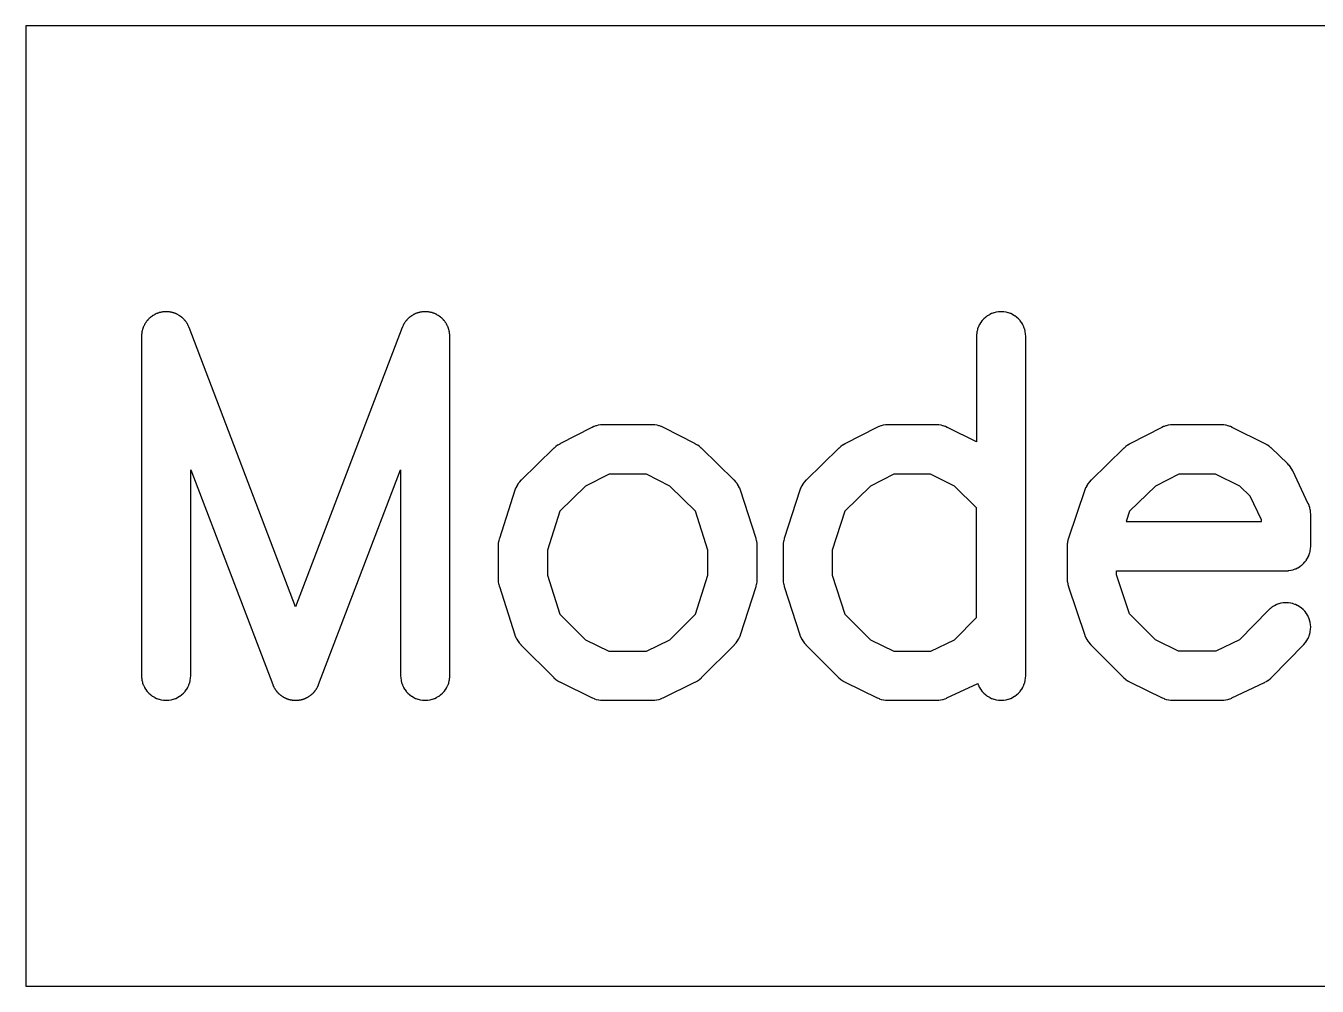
# Model space of a CAD drawing. Header units: inches. Extents: x -0.5 to 10, y -2.4 to 3.9.
# Drawn here: x 0.6097 to 0.7592, y -2.3026 to -2.1915 of the extents above; entities that cross this region are included whole.
import ezdxf

# ---------------------------------------------------------------- set-up
doc = ezdxf.new("R2010")
doc.units = ezdxf.units.IN

msp = doc.modelspace()

# ---------------------------------------------------------------- linework, layer by layer
for points in [[(2.40585, -2.30265), (2.40585, -2.19145), (0.60965, -2.19145), (0.60965, -2.30265)], [(0.623051, -2.22736), (0.623051, -2.227375), (0.62305, -2.22739), (0.62305, -2.2274), (0.62305, -2.2667), (0.62305, -2.26671), (0.623051, -2.266725), (0.623062, -2.266955), (0.623064, -2.266981), (0.623067, -2.267004), (0.623101, -2.267232), (0.623104, -2.267255), (0.62311, -2.26728), (0.623166, -2.267504), (0.623173, -2.26753), (0.62318, -2.267551), (0.623258, -2.267768), (0.623267, -2.267792), (0.623277, -2.267813), (0.623375, -2.268022), (0.623387, -2.268044), (0.623399, -2.268065), (0.623517, -2.268263), (0.623532, -2.268286), (0.623544, -2.268303), (0.623682, -2.268489), (0.623698, -2.26851), (0.623713, -2.268527), (0.623868, -2.268697), (0.623885, -2.268715), (0.623903, -2.268732), (0.624073, -2.268887), (0.62409, -2.268902), (0.624111, -2.268918), (0.624297, -2.269056), (0.624314, -2.269068), (0.624337, -2.269083), (0.624535, -2.269201), (0.624556, -2.269213), (0.624578, -2.269225), (0.624787, -2.269323), (0.624808, -2.269333), (0.624832, -2.269342), (0.625049, -2.26942), (0.62507, -2.269427), (0.625096, -2.269434), (0.62532, -2.26949), (0.625345, -2.269496), (0.625368, -2.269499), (0.625596, -2.269533), (0.625619, -2.269536), (0.625645, -2.269538), (0.625875, -2.269549), (0.6259, -2.26955), (0.625925, -2.269549), (0.626155, -2.269538), (0.626181, -2.269536), (0.626204, -2.269533), (0.626432, -2.269499), (0.626455, -2.269496), (0.62648, -2.26949), (0.626704, -2.269434), (0.62673, -2.269427), (0.626751, -2.26942), (0.626968, -2.269342), (0.626992, -2.269333), (0.627013, -2.269323), (0.627222, -2.269225), (0.627244, -2.269213), (0.627265, -2.269201), (0.627463, -2.269083), (0.627486, -2.269068), (0.627503, -2.269056), (0.627689, -2.268918), (0.62771, -2.268902), (0.627727, -2.268887), (0.627897, -2.268732), (0.627915, -2.268715), (0.627932, -2.268697), (0.628087, -2.268527), (0.628102, -2.26851), (0.628118, -2.268489), (0.628256, -2.268303), (0.628268, -2.268286), (0.628283, -2.268263), (0.628401, -2.268065), (0.628413, -2.268044), (0.628425, -2.268022), (0.628523, -2.267813), (0.628533, -2.267792), (0.628542, -2.267768), (0.62862, -2.267551), (0.628627, -2.26753), (0.628634, -2.267504), (0.62869, -2.26728), (0.628696, -2.267255), (0.628699, -2.267232), (0.628733, -2.267004), (0.628736, -2.266981), (0.628738, -2.266955), (0.628749, -2.266725), (0.62875, -2.26671), (0.62875, -2.2667), (0.62875, -2.242859), (0.638237, -2.267716), (0.638244, -2.267732), (0.638247, -2.267739), (0.638269, -2.26779), (0.638289, -2.267842), (0.638298, -2.267863), (0.638309, -2.267886), (0.638325, -2.267918), (0.638339, -2.26795), (0.63835, -2.267973), (0.638361, -2.267994), (0.638388, -2.268042), (0.638414, -2.268092), (0.638424, -2.268111), (0.638438, -2.268135), (0.638457, -2.268164), (0.638474, -2.268195), (0.638486, -2.268216), (0.6385, -2.268237), (0.638532, -2.268282), (0.638562, -2.268329), (0.638574, -2.268347), (0.63859, -2.268369), (0.638612, -2.268397), (0.638632, -2.268426), (0.638646, -2.268444), (0.638663, -2.268464), (0.638699, -2.268507), (0.638733, -2.26855), (0.63875, -2.268571), (0.638765, -2.268587), (0.63879, -2.268613), (0.638813, -2.26864), (0.638831, -2.26866), (0.638846, -2.268675), (0.638886, -2.268714), (0.638925, -2.268754), (0.63894, -2.268769), (0.63896, -2.268787), (0.638987, -2.26881), (0.639013, -2.268835), (0.639029, -2.26885), (0.63905, -2.268867), (0.639093, -2.268901), (0.639136, -2.268937), (0.639156, -2.268954), (0.639174, -2.268968), (0.639203, -2.268988), (0.639231, -2.26901), (0.639253, -2.269026), (0.639271, -2.269038), (0.639318, -2.269068), (0.639363, -2.2691), (0.639384, -2.269114), (0.639405, -2.269126), (0.639436, -2.269143), (0.639465, -2.269162), (0.639489, -2.269176), (0.639508, -2.269186), (0.639558, -2.269212), (0.639606, -2.269239), (0.639627, -2.26925), (0.63965, -2.269261), (0.639682, -2.269275), (0.639714, -2.269291), (0.639737, -2.269302), (0.639758, -2.269311), (0.63981, -2.269331), (0.639861, -2.269353), (0.639883, -2.269362), (0.639907, -2.269371), (0.63994, -2.269382), (0.639973, -2.269395), (0.639997, -2.269403), (0.64002, -2.26941), (0.640073, -2.269425), (0.640126, -2.269442), (0.640148, -2.269449), (0.640173, -2.269455), (0.640208, -2.269463), (0.640242, -2.269472), (0.640264, -2.269478), (0.64029, -2.269483), (0.640344, -2.269493), (0.640399, -2.269505), (0.640425, -2.26951), (0.640447, -2.269513), (0.640482, -2.269517), (0.640517, -2.269524), (0.640543, -2.269528), (0.640566, -2.26953), (0.640621, -2.269534), (0.640676, -2.269541), (0.6407, -2.269543), (0.640725, -2.269544), (0.64076, -2.269545), (0.640795, -2.269548), (0.640819, -2.269549), (0.640845, -2.269549), (0.6409, -2.269548), (0.640955, -2.269549), (0.640981, -2.269549), (0.641005, -2.269548), (0.64104, -2.269545), (0.641075, -2.269544), (0.6411, -2.269543), (0.641124, -2.269541), (0.641179, -2.269534), (0.641234, -2.26953), (0.641257, -2.269528), (0.641283, -2.269524), (0.641318, -2.269517), (0.641353, -2.269513), (0.641375, -2.26951), (0.641401, -2.269505), (0.641456, -2.269493), (0.64151, -2.269483), (0.641536, -2.269478), (0.641558, -2.269472), (0.641592, -2.269463), (0.641627, -2.269455), (0.641652, -2.269449), (0.641674, -2.269442), (0.641727, -2.269425), (0.64178, -2.26941), (0.641803, -2.269403), (0.641827, -2.269395), (0.64186, -2.269382), (0.641893, -2.269371), (0.641917, -2.269362), (0.641939, -2.269353), (0.64199, -2.269331), (0.642042, -2.269311), (0.642063, -2.269302), (0.642086, -2.269291), (0.642118, -2.269275), (0.64215, -2.269261), (0.642173, -2.26925), (0.642194, -2.269239), (0.642242, -2.269212), (0.642292, -2.269186), (0.642311, -2.269176), (0.642335, -2.269162), (0.642364, -2.269143), (0.642395, -2.269126), (0.642416, -2.269114), (0.642437, -2.2691), (0.642482, -2.269068), (0.642529, -2.269038), (0.642547, -2.269026), (0.642569, -2.26901), (0.642597, -2.268988), (0.642626, -2.268968), (0.642644, -2.268954), (0.642664, -2.268937), (0.642707, -2.268901), (0.64275, -2.268867), (0.642771, -2.26885), (0.642787, -2.268835), (0.642813, -2.26881), (0.64284, -2.268787), (0.64286, -2.268769), (0.642875, -2.268754), (0.642914, -2.268714), (0.642954, -2.268675), (0.642969, -2.26866), (0.642987, -2.26864), (0.64301, -2.268613), (0.643035, -2.268587), (0.64305, -2.268571), (0.643067, -2.26855), (0.643101, -2.268507), (0.643137, -2.268464), (0.643154, -2.268444), (0.643168, -2.268426), (0.643188, -2.268397), (0.64321, -2.268369), (0.643226, -2.268347), (0.643238, -2.268329), (0.643268, -2.268282), (0.6433, -2.268237), (0.643314, -2.268216), (0.643326, -2.268195), (0.643343, -2.268164), (0.643362, -2.268135), (0.643376, -2.268111), (0.643386, -2.268092), (0.643412, -2.268042), (0.643439, -2.267994), (0.64345, -2.267973), (0.643461, -2.26795), (0.643475, -2.267918), (0.643491, -2.267886), (0.643502, -2.267863), (0.643511, -2.267842), (0.643531, -2.26779), (0.643553, -2.267739), (0.643556, -2.267732), (0.643563, -2.267716), (0.65305, -2.242859), (0.65305, -2.2667), (0.65305, -2.26671), (0.653051, -2.266725), (0.653062, -2.266955), (0.653064, -2.266981), (0.653067, -2.267004), (0.653101, -2.267232), (0.653104, -2.267255), (0.65311, -2.26728), (0.653166, -2.267504), (0.653173, -2.26753), (0.65318, -2.267551), (0.653258, -2.267768), (0.653267, -2.267792), (0.653277, -2.267813), (0.653375, -2.268022), (0.653387, -2.268044), (0.653399, -2.268065), (0.653517, -2.268263), (0.653532, -2.268286), (0.653544, -2.268303), (0.653682, -2.268489), (0.653698, -2.26851), (0.653713, -2.268527), (0.653868, -2.268697), (0.653885, -2.268715), (0.653903, -2.268732), (0.654073, -2.268887), (0.65409, -2.268902), (0.654111, -2.268918), (0.654297, -2.269056), (0.654314, -2.269068), (0.654337, -2.269083), (0.654535, -2.269201), (0.654556, -2.269213), (0.654578, -2.269225), (0.654787, -2.269323), (0.654808, -2.269333), (0.654832, -2.269342), (0.655049, -2.26942), (0.65507, -2.269427), (0.655096, -2.269434), (0.65532, -2.26949), (0.655345, -2.269496), (0.655368, -2.269499), (0.655596, -2.269533), (0.655619, -2.269536), (0.655645, -2.269538), (0.655875, -2.269549), (0.6559, -2.26955), (0.655925, -2.269549), (0.656155, -2.269538), (0.656181, -2.269536), (0.656204, -2.269533), (0.656432, -2.269499), (0.656455, -2.269496), (0.65648, -2.26949), (0.656704, -2.269434), (0.65673, -2.269427), (0.656751, -2.26942), (0.656968, -2.269342), (0.656992, -2.269333), (0.657013, -2.269323), (0.657222, -2.269225), (0.657244, -2.269213), (0.657265, -2.269201), (0.657463, -2.269083), (0.657486, -2.269068), (0.657503, -2.269056), (0.657689, -2.268918), (0.65771, -2.268902), (0.657727, -2.268887), (0.657897, -2.268732), (0.657915, -2.268715), (0.657932, -2.268697), (0.658087, -2.268527), (0.658102, -2.26851), (0.658118, -2.268489), (0.658256, -2.268303), (0.658268, -2.268286), (0.658283, -2.268263), (0.658401, -2.268065), (0.658413, -2.268044), (0.658425, -2.268022), (0.658523, -2.267813), (0.658533, -2.267792), (0.658542, -2.267768), (0.65862, -2.267551), (0.658627, -2.26753), (0.658634, -2.267504), (0.65869, -2.26728), (0.658696, -2.267255), (0.658699, -2.267232), (0.658733, -2.267004), (0.658736, -2.266981), (0.658738, -2.266955), (0.658749, -2.266725), (0.65875, -2.26671), (0.65875, -2.2667), (0.65875, -2.2274), (0.65875, -2.22739), (0.658749, -2.227375), (0.658749, -2.22736), (0.658749, -2.227345), (0.658749, -2.227319), (0.658748, -2.227295), (0.658742, -2.22722), (0.658738, -2.227145), (0.658736, -2.227119), (0.658733, -2.227096), (0.658731, -2.227081), (0.65873, -2.227066), (0.658728, -2.227043), (0.658724, -2.227017), (0.65871, -2.226943), (0.658699, -2.226868), (0.658696, -2.226845), (0.65869, -2.22682), (0.658686, -2.226805), (0.658683, -2.22679), (0.658678, -2.226764), (0.658672, -2.226742), (0.658652, -2.226669), (0.658634, -2.226596), (0.658627, -2.22657), (0.65862, -2.226549), (0.658614, -2.226535), (0.65861, -2.22652), (0.658603, -2.226497), (0.658595, -2.226473), (0.658567, -2.226403), (0.658542, -2.226332), (0.658533, -2.226308), (0.658523, -2.226287), (0.658516, -2.226273), (0.658511, -2.226258), (0.658502, -2.226237), (0.658491, -2.226214), (0.658457, -2.226147), (0.658425, -2.226078), (0.658413, -2.226056), (0.658401, -2.226035), (0.658393, -2.226022), (0.658386, -2.226008), (0.658376, -2.225989), (0.658362, -2.225965), (0.658322, -2.225902), (0.658283, -2.225837), (0.658268, -2.225814), (0.658256, -2.225797), (0.658246, -2.225784), (0.658238, -2.225771), (0.658226, -2.225753), (0.65821, -2.225731), (0.658163, -2.225672), (0.658118, -2.225611), (0.658102, -2.22559), (0.658087, -2.225573), (0.658077, -2.225562), (0.658067, -2.22555), (0.65805, -2.225529), (0.658035, -2.225513), (0.657983, -2.225458), (0.657932, -2.225403), (0.657915, -2.225385), (0.657897, -2.225368), (0.657886, -2.225357), (0.657875, -2.225346), (0.65786, -2.225331), (0.65784, -2.225313), (0.657782, -2.225264), (0.657727, -2.225213), (0.65771, -2.225198), (0.657689, -2.225182), (0.657676, -2.225173), (0.657664, -2.225163), (0.657644, -2.225146), (0.657626, -2.225132), (0.657564, -2.225089), (0.657503, -2.225044), (0.657486, -2.225032), (0.657463, -2.225017), (0.657449, -2.225009), (0.657437, -2.225), (0.657416, -2.224986), (0.657395, -2.224974), (0.657329, -2.224937), (0.657265, -2.224899), (0.657244, -2.224887), (0.657222, -2.224875), (0.657208, -2.224869), (0.657194, -2.224861), (0.657173, -2.22485), (0.65715, -2.224839), (0.657081, -2.224809), (0.657013, -2.224777), (0.656992, -2.224767), (0.656968, -2.224758), (0.656953, -2.224753), (0.656939, -2.224747), (0.656917, -2.224738), (0.656893, -2.224729), (0.656822, -2.224706), (0.656751, -2.22468), (0.65673, -2.224673), (0.656704, -2.224666), (0.656689, -2.224662), (0.656674, -2.224658), (0.656652, -2.224651), (0.656627, -2.224645), (0.656553, -2.224628), (0.65648, -2.22461), (0.656455, -2.224604), (0.656432, -2.224601), (0.656417, -2.224598), (0.656401, -2.224595), (0.656375, -2.22459), (0.656353, -2.224587), (0.656278, -2.224578), (0.656204, -2.224567), (0.656181, -2.224564), (0.656155, -2.224562), (0.656139, -2.224561), (0.656124, -2.224559), (0.6561, -2.224557), (0.656075, -2.224556), (0.656, -2.224554), (0.655925, -2.224551), (0.6559, -2.22455), (0.655875, -2.224551), (0.65586, -2.224551), (0.655845, -2.224551), (0.655819, -2.224551), (0.655795, -2.224552), (0.65572, -2.224558), (0.655645, -2.224562), (0.655619, -2.224564), (0.655596, -2.224567), (0.655581, -2.224569), (0.655566, -2.22457), (0.655543, -2.224572), (0.655517, -2.224576), (0.655443, -2.22459), (0.655368, -2.224601), (0.655345, -2.224604), (0.65532, -2.22461), (0.655305, -2.224614), (0.65529, -2.224617), (0.655264, -2.224622), (0.655242, -2.224628), (0.655169, -2.224648), (0.655096, -2.224666), (0.65507, -2.224673), (0.655049, -2.22468), (0.655035, -2.224686), (0.65502, -2.22469), (0.654997, -2.224697), (0.654973, -2.224705), (0.654903, -2.224733), (0.654832, -2.224758), (0.654808, -2.224767), (0.654787, -2.224777), (0.654773, -2.224784), (0.654758, -2.224789), (0.654737, -2.224798), (0.654714, -2.224809), (0.654647, -2.224843), (0.654578, -2.224875), (0.654556, -2.224887), (0.654535, -2.224899), (0.654522, -2.224907), (0.654508, -2.224914), (0.654489, -2.224924), (0.654465, -2.224938), (0.654402, -2.224978), (0.654337, -2.225017), (0.654314, -2.225032), (0.654297, -2.225044), (0.654284, -2.225054), (0.654271, -2.225062), (0.654253, -2.225074), (0.654231, -2.22509), (0.654172, -2.225137), (0.654111, -2.225182), (0.65409, -2.225198), (0.654073, -2.225213), (0.654062, -2.225223), (0.65405, -2.225233), (0.654029, -2.22525), (0.654013, -2.225265), (0.653958, -2.225317), (0.653903, -2.225368), (0.653885, -2.225385), (0.653868, -2.225403), (0.653857, -2.225414), (0.653846, -2.225425), (0.653831, -2.22544), (0.653813, -2.22546), (0.653764, -2.225518), (0.653713, -2.225573), (0.653698, -2.22559), (0.653682, -2.225611), (0.653673, -2.225624), (0.653663, -2.225636), (0.653646, -2.225656), (0.653632, -2.225674), (0.653589, -2.225736), (0.653544, -2.225797), (0.653532, -2.225814), (0.653517, -2.225837), (0.653509, -2.225851), (0.6535, -2.225863), (0.653486, -2.225884), (0.653474, -2.225905), (0.653437, -2.225971), (0.653399, -2.226035), (0.653387, -2.226056), (0.653375, -2.226078), (0.653369, -2.226092), (0.653361, -2.226106), (0.65335, -2.226127), (0.653339, -2.22615), (0.653309, -2.226219), (0.653277, -2.226287), (0.653267, -2.226308), (0.653258, -2.226332), (0.653253, -2.226347), (0.653247, -2.226361), (0.653244, -2.226368), (0.653237, -2.226384), (0.6409, -2.258708), (0.628563, -2.226384), (0.628556, -2.226368), (0.628553, -2.226361), (0.628547, -2.226347), (0.628542, -2.226332), (0.628533, -2.226308), (0.628523, -2.226287), (0.628491, -2.226219), (0.628461, -2.22615), (0.62845, -2.226127), (0.628439, -2.226106), (0.628431, -2.226092), (0.628425, -2.226078), (0.628413, -2.226056), (0.628401, -2.226035), (0.628363, -2.225971), (0.628326, -2.225905), (0.628314, -2.225884), (0.6283, -2.225863), (0.628291, -2.225851), (0.628283, -2.225837), (0.628268, -2.225814), (0.628256, -2.225797), (0.628211, -2.225736), (0.628168, -2.225674), (0.628154, -2.225656), (0.628137, -2.225636), (0.628127, -2.225624), (0.628118, -2.225611), (0.628102, -2.22559), (0.628087, -2.225573), (0.628036, -2.225518), (0.627987, -2.22546), (0.627969, -2.22544), (0.627954, -2.225425), (0.627943, -2.225414), (0.627932, -2.225403), (0.627915, -2.225385), (0.627897, -2.225368), (0.627842, -2.225317), (0.627787, -2.225265), (0.627771, -2.22525), (0.62775, -2.225233), (0.627738, -2.225223), (0.627727, -2.225213), (0.62771, -2.225198), (0.627689, -2.225182), (0.627628, -2.225137), (0.627569, -2.22509), (0.627547, -2.225074), (0.627529, -2.225062), (0.627516, -2.225054), (0.627503, -2.225044), (0.627486, -2.225032), (0.627463, -2.225017), (0.627398, -2.224978), (0.627335, -2.224938), (0.627311, -2.224924), (0.627292, -2.224914), (0.627278, -2.224907), (0.627265, -2.224899), (0.627244, -2.224887), (0.627222, -2.224875), (0.627153, -2.224843), (0.627086, -2.224809), (0.627063, -2.224798), (0.627042, -2.224789), (0.627027, -2.224784), (0.627013, -2.224777), (0.626992, -2.224767), (0.626968, -2.224758), (0.626897, -2.224733), (0.626827, -2.224705), (0.626803, -2.224697), (0.62678, -2.22469), (0.626765, -2.224686), (0.626751, -2.22468), (0.62673, -2.224673), (0.626704, -2.224666), (0.626631, -2.224648), (0.626558, -2.224628), (0.626536, -2.224622), (0.62651, -2.224617), (0.626495, -2.224614), (0.62648, -2.22461), (0.626455, -2.224604), (0.626432, -2.224601), (0.626357, -2.22459), (0.626283, -2.224576), (0.626257, -2.224572), (0.626234, -2.22457), (0.626219, -2.224569), (0.626204, -2.224567), (0.626181, -2.224564), (0.626155, -2.224562), (0.62608, -2.224558), (0.626005, -2.224552), (0.625981, -2.224551), (0.625955, -2.224551), (0.62594, -2.224551), (0.625925, -2.224551), (0.6259, -2.22455), (0.625875, -2.224551), (0.6258, -2.224554), (0.625725, -2.224556), (0.6257, -2.224557), (0.625676, -2.224559), (0.625661, -2.224561), (0.625645, -2.224562), (0.625619, -2.224564), (0.625596, -2.224567), (0.625522, -2.224578), (0.625447, -2.224587), (0.625425, -2.22459), (0.625399, -2.224595), (0.625383, -2.224598), (0.625368, -2.224601), (0.625345, -2.224604), (0.62532, -2.22461), (0.625247, -2.224628), (0.625173, -2.224645), (0.625148, -2.224651), (0.625126, -2.224658), (0.625111, -2.224662), (0.625096, -2.224666), (0.62507, -2.224673), (0.625049, -2.22468), (0.624978, -2.224706), (0.624907, -2.224729), (0.624883, -2.224738), (0.624861, -2.224747), (0.624847, -2.224753), (0.624832, -2.224758), (0.624808, -2.224767), (0.624787, -2.224777), (0.624719, -2.224809), (0.62465, -2.224839), (0.624627, -2.22485), (0.624606, -2.224861), (0.624592, -2.224869), (0.624578, -2.224875), (0.624556, -2.224887), (0.624535, -2.224899), (0.624471, -2.224937), (0.624405, -2.224974), (0.624384, -2.224986), (0.624363, -2.225), (0.624351, -2.225009), (0.624337, -2.225017), (0.624314, -2.225032), (0.624297, -2.225044), (0.624236, -2.225089), (0.624174, -2.225132), (0.624156, -2.225146), (0.624136, -2.225163), (0.624124, -2.225173), (0.624111, -2.225182), (0.62409, -2.225198), (0.624073, -2.225213), (0.624018, -2.225264), (0.62396, -2.225313), (0.62394, -2.225331), (0.623925, -2.225346), (0.623914, -2.225357), (0.623903, -2.225368), (0.623885, -2.225385), (0.623868, -2.225403), (0.623817, -2.225458), (0.623765, -2.225513), (0.62375, -2.225529), (0.623733, -2.22555), (0.623723, -2.225562), (0.623713, -2.225573), (0.623698, -2.22559), (0.623682, -2.225611), (0.623637, -2.225672), (0.62359, -2.225731), (0.623574, -2.225753), (0.623562, -2.225771), (0.623554, -2.225784), (0.623544, -2.225797), (0.623532, -2.225814), (0.623517, -2.225837), (0.623478, -2.225902), (0.623438, -2.225965), (0.623424, -2.225989), (0.623414, -2.226008), (0.623407, -2.226022), (0.623399, -2.226035), (0.623387, -2.226056), (0.623375, -2.226078), (0.623343, -2.226147), (0.623309, -2.226214), (0.623298, -2.226237), (0.623289, -2.226258), (0.623284, -2.226273), (0.623277, -2.226287), (0.623267, -2.226308), (0.623258, -2.226332), (0.623233, -2.226403), (0.623205, -2.226473), (0.623197, -2.226497), (0.62319, -2.22652), (0.623186, -2.226535), (0.62318, -2.226549), (0.623173, -2.22657), (0.623166, -2.226596), (0.623148, -2.226669), (0.623128, -2.226742), (0.623122, -2.226764), (0.623117, -2.22679), (0.623114, -2.226805), (0.62311, -2.22682), (0.623104, -2.226845), (0.623101, -2.226868), (0.62309, -2.226943), (0.623076, -2.227017), (0.623072, -2.227043), (0.62307, -2.227066), (0.623069, -2.227081), (0.623067, -2.227096), (0.623064, -2.227119), (0.623062, -2.227145), (0.623058, -2.22722), (0.623052, -2.227295), (0.623051, -2.227319), (0.623051, -2.227345)], [(0.71975, -2.239639), (0.716375, -2.237951), (0.716366, -2.237947), (0.716354, -2.237941), (0.716154, -2.237853), (0.716136, -2.237845), (0.716111, -2.237836), (0.715905, -2.237766), (0.715886, -2.23776), (0.71586, -2.237754), (0.715648, -2.237704), (0.715625, -2.237699), (0.715603, -2.237695), (0.715387, -2.237665), (0.715366, -2.237662), (0.715341, -2.237661), (0.715123, -2.237651), (0.715111, -2.23765), (0.7151, -2.23765), (0.7095, -2.23765), (0.709489, -2.23765), (0.709476, -2.237651), (0.709254, -2.237661), (0.70923, -2.237663), (0.709206, -2.237666), (0.708986, -2.237697), (0.708962, -2.237701), (0.708939, -2.237706), (0.708723, -2.237759), (0.708703, -2.237764), (0.708677, -2.237772), (0.708466, -2.237845), (0.708442, -2.237854), (0.708422, -2.237862), (0.708219, -2.237954), (0.708216, -2.237956), (0.708198, -2.237965), (0.704498, -2.239865), (0.704483, -2.239873), (0.704476, -2.239877), (0.704275, -2.239993), (0.704252, -2.240007), (0.704233, -2.24002), (0.704044, -2.240156), (0.704024, -2.240171), (0.704024, -2.240171), (0.704005, -2.240187), (0.70383, -2.240341), (0.703823, -2.240348), (0.703812, -2.240358), (0.700012, -2.244058), (0.700002, -2.244068), (0.699995, -2.244075), (0.699839, -2.244243), (0.699824, -2.24426), (0.699807, -2.24428), (0.699668, -2.244462), (0.699653, -2.244483), (0.69964, -2.244503), (0.69952, -2.244697), (0.699507, -2.244719), (0.699496, -2.24474), (0.699395, -2.244946), (0.699385, -2.244968), (0.699375, -2.24499), (0.699295, -2.245205), (0.69929, -2.245217), (0.699287, -2.245228), (0.697487, -2.250828), (0.697485, -2.250835), (0.697479, -2.250853), (0.697417, -2.251088), (0.697411, -2.251114), (0.697411, -2.251114), (0.697406, -2.251139), (0.697369, -2.251379), (0.697365, -2.251404), (0.697365, -2.251404), (0.697363, -2.251431), (0.697351, -2.251674), (0.69735, -2.25169), (0.69735, -2.2517), (0.69735, -2.2555), (0.69735, -2.25551), (0.697351, -2.255526), (0.697363, -2.255769), (0.697365, -2.255796), (0.697365, -2.255796), (0.697369, -2.255821), (0.697406, -2.256061), (0.697411, -2.256086), (0.697411, -2.256086), (0.697417, -2.256112), (0.697479, -2.256347), (0.697485, -2.256365), (0.697487, -2.256372), (0.699287, -2.261972), (0.699292, -2.261987), (0.699295, -2.261995), (0.699373, -2.262203), (0.699383, -2.262228), (0.699391, -2.262247), (0.699489, -2.262447), (0.699499, -2.262467), (0.699512, -2.262489), (0.699628, -2.262679), (0.699641, -2.262699), (0.699655, -2.262718), (0.699788, -2.262897), (0.699805, -2.262917), (0.699818, -2.262933), (0.699968, -2.263098), (0.699969, -2.263099), (0.699985, -2.263115), (0.703785, -2.266915), (0.703798, -2.266928), (0.703805, -2.266934), (0.703999, -2.267108), (0.704022, -2.267127), (0.704022, -2.267127), (0.704042, -2.267143), (0.704254, -2.267294), (0.704279, -2.26731), (0.704279, -2.26731), (0.704301, -2.267323), (0.704529, -2.26745), (0.704541, -2.267457), (0.704553, -2.267463), (0.708253, -2.269263), (0.708262, -2.269267), (0.708274, -2.269272), (0.708469, -2.269357), (0.708489, -2.269365), (0.708511, -2.269373), (0.708714, -2.269439), (0.708731, -2.269444), (0.708757, -2.269451), (0.708964, -2.269499), (0.708983, -2.269503), (0.709009, -2.269507), (0.70922, -2.269536), (0.709243, -2.269538), (0.709265, -2.26954), (0.709477, -2.269549), (0.709489, -2.26955), (0.7095, -2.26955), (0.7151, -2.26955), (0.715111, -2.26955), (0.715122, -2.26955), (0.71533, -2.26954), (0.715353, -2.269539), (0.715374, -2.269536), (0.71558, -2.269509), (0.715604, -2.269505), (0.715623, -2.269501), (0.715826, -2.269456), (0.715847, -2.26945), (0.715869, -2.269444), (0.716067, -2.269381), (0.716089, -2.269373), (0.716108, -2.269365), (0.7163, -2.269285), (0.716311, -2.26928), (0.71632, -2.269276), (0.719892, -2.267584), (0.719958, -2.267768), (0.719967, -2.267792), (0.719977, -2.267813), (0.720075, -2.268022), (0.720087, -2.268044), (0.720099, -2.268065), (0.720217, -2.268263), (0.720232, -2.268286), (0.720244, -2.268303), (0.720382, -2.268489), (0.720398, -2.26851), (0.720413, -2.268527), (0.720568, -2.268697), (0.720585, -2.268715), (0.720603, -2.268732), (0.720773, -2.268887), (0.72079, -2.268902), (0.720811, -2.268918), (0.720997, -2.269056), (0.721014, -2.269068), (0.721037, -2.269083), (0.721235, -2.269201), (0.721256, -2.269213), (0.721278, -2.269225), (0.721487, -2.269323), (0.721508, -2.269333), (0.721532, -2.269342), (0.721749, -2.26942), (0.72177, -2.269427), (0.721796, -2.269434), (0.72202, -2.26949), (0.722045, -2.269496), (0.722068, -2.269499), (0.722296, -2.269533), (0.722319, -2.269536), (0.722345, -2.269538), (0.722575, -2.269549), (0.7226, -2.26955), (0.722625, -2.269549), (0.722855, -2.269538), (0.722881, -2.269536), (0.722904, -2.269533), (0.723132, -2.269499), (0.723155, -2.269496), (0.72318, -2.26949), (0.723404, -2.269434), (0.72343, -2.269427), (0.723451, -2.26942), (0.723668, -2.269342), (0.723692, -2.269333), (0.723713, -2.269323), (0.723922, -2.269225), (0.723944, -2.269213), (0.723965, -2.269201), (0.724163, -2.269083), (0.724186, -2.269068), (0.724203, -2.269056), (0.724389, -2.268918), (0.72441, -2.268902), (0.724427, -2.268887), (0.724597, -2.268732), (0.724615, -2.268715), (0.724632, -2.268697), (0.724787, -2.268527), (0.724802, -2.26851), (0.724818, -2.268489), (0.724956, -2.268303), (0.724968, -2.268286), (0.724983, -2.268263), (0.725101, -2.268065), (0.725113, -2.268044), (0.725125, -2.268022), (0.725223, -2.267813), (0.725233, -2.267792), (0.725242, -2.267768), (0.72532, -2.267551), (0.725327, -2.26753), (0.725334, -2.267504), (0.72539, -2.26728), (0.725396, -2.267255), (0.725399, -2.267232), (0.725433, -2.267004), (0.725436, -2.266981), (0.725438, -2.266955), (0.725449, -2.266725), (0.72545, -2.26671), (0.72545, -2.2667), (0.72545, -2.2274), (0.72545, -2.22739), (0.725449, -2.227375), (0.725438, -2.227145), (0.725436, -2.227119), (0.725433, -2.227096), (0.725399, -2.226868), (0.725396, -2.226845), (0.72539, -2.22682), (0.725334, -2.226596), (0.725327, -2.22657), (0.72532, -2.226549), (0.725242, -2.226332), (0.725233, -2.226308), (0.725223, -2.226287), (0.725125, -2.226078), (0.725113, -2.226056), (0.725101, -2.226035), (0.724983, -2.225837), (0.724968, -2.225814), (0.724956, -2.225797), (0.724818, -2.225611), (0.724802, -2.22559), (0.724787, -2.225573), (0.724632, -2.225403), (0.724615, -2.225385), (0.724597, -2.225368), (0.724427, -2.225213), (0.72441, -2.225198), (0.724389, -2.225182), (0.724203, -2.225044), (0.724186, -2.225032), (0.724163, -2.225017), (0.723965, -2.224899), (0.723944, -2.224887), (0.723922, -2.224875), (0.723713, -2.224777), (0.723692, -2.224767), (0.723668, -2.224758), (0.723451, -2.22468), (0.72343, -2.224673), (0.723404, -2.224666), (0.72318, -2.22461), (0.723155, -2.224604), (0.723132, -2.224601), (0.722904, -2.224567), (0.722881, -2.224564), (0.722855, -2.224562), (0.722625, -2.224551), (0.7226, -2.22455), (0.722575, -2.224551), (0.722345, -2.224562), (0.722319, -2.224564), (0.722296, -2.224567), (0.722068, -2.224601), (0.722045, -2.224604), (0.72202, -2.22461), (0.721796, -2.224666), (0.72177, -2.224673), (0.721749, -2.22468), (0.721532, -2.224758), (0.721508, -2.224767), (0.721487, -2.224777), (0.721278, -2.224875), (0.721256, -2.224887), (0.721235, -2.224899), (0.721037, -2.225017), (0.721014, -2.225032), (0.720997, -2.225044), (0.720811, -2.225182), (0.72079, -2.225198), (0.720773, -2.225213), (0.720603, -2.225368), (0.720585, -2.225385), (0.720568, -2.225403), (0.720413, -2.225573), (0.720398, -2.22559), (0.720382, -2.225611), (0.720244, -2.225797), (0.720232, -2.225814), (0.720217, -2.225837), (0.720099, -2.226035), (0.720087, -2.226056), (0.720075, -2.226078), (0.719977, -2.226287), (0.719967, -2.226308), (0.719958, -2.226332), (0.71988, -2.226549), (0.719873, -2.22657), (0.719866, -2.226596), (0.71981, -2.22682), (0.719804, -2.226845), (0.719801, -2.226868), (0.719767, -2.227096), (0.719764, -2.227119), (0.719762, -2.227145), (0.719751, -2.227375), (0.71975, -2.22739), (0.71975, -2.2274)], [(0.676489, -2.23765), (0.676489, -2.23765), (0.676476, -2.237651), (0.676254, -2.237661), (0.67623, -2.237663), (0.676206, -2.237666), (0.675986, -2.237697), (0.675962, -2.237701), (0.675939, -2.237706), (0.675723, -2.237759), (0.675703, -2.237764), (0.675677, -2.237772), (0.675466, -2.237845), (0.675442, -2.237854), (0.675422, -2.237862), (0.675219, -2.237954), (0.675216, -2.237956), (0.675198, -2.237965), (0.671498, -2.239865), (0.671483, -2.239873), (0.671476, -2.239877), (0.671275, -2.239993), (0.671252, -2.240007), (0.671233, -2.24002), (0.671044, -2.240156), (0.671024, -2.240171), (0.671024, -2.240171), (0.671005, -2.240187), (0.67083, -2.240341), (0.670823, -2.240348), (0.670812, -2.240358), (0.667012, -2.244058), (0.667002, -2.244068), (0.666995, -2.244075), (0.666839, -2.244243), (0.666824, -2.24426), (0.666807, -2.24428), (0.666668, -2.244462), (0.666653, -2.244483), (0.66664, -2.244503), (0.66652, -2.244697), (0.666507, -2.244719), (0.666496, -2.24474), (0.666395, -2.244946), (0.666385, -2.244968), (0.666375, -2.24499), (0.666295, -2.245205), (0.66629, -2.245217), (0.666287, -2.245228), (0.664487, -2.250828), (0.664485, -2.250835), (0.664479, -2.250853), (0.664417, -2.251088), (0.664411, -2.251114), (0.664411, -2.251114), (0.664406, -2.251139), (0.664369, -2.251379), (0.664365, -2.251404), (0.664365, -2.251404), (0.664363, -2.251431), (0.664351, -2.251674), (0.66435, -2.25169), (0.66435, -2.2517), (0.66435, -2.2555), (0.66435, -2.25551), (0.664351, -2.255526), (0.664363, -2.255769), (0.664365, -2.255796), (0.664365, -2.255796), (0.664369, -2.255821), (0.664406, -2.256061), (0.664411, -2.256086), (0.664411, -2.256086), (0.664417, -2.256112), (0.664479, -2.256347), (0.664485, -2.256365), (0.664487, -2.256372), (0.666287, -2.261972), (0.666292, -2.261987), (0.666295, -2.261995), (0.666373, -2.262203), (0.666383, -2.262228), (0.666391, -2.262247), (0.666489, -2.262447), (0.666499, -2.262467), (0.666512, -2.262489), (0.666628, -2.262679), (0.666641, -2.262699), (0.666655, -2.262718), (0.666788, -2.262897), (0.666805, -2.262917), (0.666818, -2.262933), (0.666968, -2.263098), (0.666969, -2.263099), (0.666985, -2.263115), (0.670785, -2.266915), (0.670798, -2.266928), (0.670805, -2.266934), (0.670999, -2.267108), (0.671022, -2.267127), (0.671022, -2.267127), (0.671042, -2.267143), (0.671254, -2.267294), (0.671279, -2.26731), (0.671279, -2.26731), (0.671301, -2.267323), (0.671529, -2.26745), (0.671541, -2.267457), (0.671553, -2.267463), (0.675253, -2.269263), (0.675262, -2.269267), (0.675274, -2.269272), (0.675469, -2.269357), (0.675489, -2.269365), (0.675511, -2.269373), (0.675714, -2.269439), (0.675731, -2.269444), (0.675757, -2.269451), (0.675964, -2.269499), (0.675983, -2.269503), (0.676009, -2.269507), (0.67622, -2.269536), (0.676243, -2.269538), (0.676265, -2.26954), (0.676477, -2.269549), (0.676489, -2.26955), (0.6765, -2.26955), (0.6822, -2.26955), (0.682211, -2.26955), (0.682223, -2.269549), (0.682435, -2.26954), (0.682457, -2.269538), (0.68248, -2.269536), (0.682691, -2.269507), (0.682717, -2.269503), (0.682736, -2.269499), (0.682943, -2.269451), (0.682969, -2.269444), (0.682986, -2.269439), (0.683189, -2.269373), (0.683211, -2.269365), (0.683231, -2.269357), (0.683426, -2.269272), (0.683438, -2.269267), (0.683447, -2.269263), (0.687147, -2.267463), (0.687159, -2.267457), (0.687171, -2.26745), (0.687399, -2.267323), (0.687421, -2.26731), (0.687421, -2.26731), (0.687446, -2.267294), (0.687658, -2.267143), (0.687678, -2.267127), (0.687678, -2.267127), (0.687701, -2.267108), (0.687895, -2.266934), (0.687902, -2.266928), (0.687915, -2.266915), (0.691715, -2.263115), (0.691731, -2.263099), (0.691732, -2.263098), (0.691882, -2.262933), (0.691895, -2.262917), (0.691912, -2.262897), (0.692045, -2.262718), (0.692059, -2.262699), (0.692072, -2.262679), (0.692188, -2.262489), (0.692201, -2.262467), (0.692211, -2.262447), (0.692309, -2.262247), (0.692317, -2.262228), (0.692327, -2.262203), (0.692405, -2.261995), (0.692408, -2.261987), (0.692413, -2.261972), (0.694213, -2.256372), (0.694215, -2.256365), (0.694221, -2.256347), (0.694283, -2.256112), (0.694289, -2.256086), (0.694289, -2.256086), (0.694294, -2.256061), (0.694331, -2.255821), (0.694335, -2.255796), (0.694335, -2.255796), (0.694337, -2.255769), (0.694349, -2.255526), (0.69435, -2.25551), (0.69435, -2.2555), (0.69435, -2.2517), (0.69435, -2.25169), (0.694349, -2.251674), (0.694337, -2.251431), (0.694335, -2.251404), (0.694335, -2.251404), (0.694331, -2.251379), (0.694294, -2.251139), (0.694289, -2.251114), (0.694289, -2.251114), (0.694283, -2.251088), (0.694221, -2.250853), (0.694215, -2.250835), (0.694213, -2.250828), (0.692413, -2.245228), (0.69241, -2.245217), (0.692405, -2.245205), (0.692325, -2.24499), (0.692315, -2.244968), (0.692305, -2.244946), (0.692204, -2.24474), (0.692193, -2.244719), (0.69218, -2.244697), (0.69206, -2.244503), (0.692047, -2.244483), (0.692032, -2.244462), (0.691893, -2.24428), (0.691876, -2.24426), (0.691861, -2.244243), (0.691705, -2.244075), (0.691698, -2.244068), (0.691688, -2.244058), (0.687888, -2.240358), (0.687877, -2.240348), (0.68787, -2.240341), (0.687695, -2.240187), (0.687676, -2.240171), (0.687676, -2.240171), (0.687656, -2.240156), (0.687467, -2.24002), (0.687448, -2.240007), (0.687425, -2.239993), (0.687224, -2.239877), (0.687217, -2.239873), (0.687202, -2.239865), (0.683502, -2.237965), (0.683484, -2.237956), (0.683481, -2.237954), (0.683278, -2.237862), (0.683258, -2.237854), (0.683234, -2.237845), (0.683023, -2.237772), (0.682997, -2.237764), (0.682977, -2.237759), (0.682761, -2.237706), (0.682738, -2.237701), (0.682714, -2.237697), (0.682494, -2.237666), (0.68247, -2.237663), (0.682446, -2.237661), (0.682224, -2.237651), (0.682211, -2.23765), (0.6822, -2.23765), (0.6765, -2.23765)], [(0.73025, -2.25169), (0.73025, -2.25169), (0.73025, -2.2517), (0.73025, -2.2555), (0.73025, -2.255509), (0.730251, -2.255527), (0.730265, -2.255783), (0.730267, -2.25581), (0.730267, -2.25581), (0.730271, -2.255837), (0.730312, -2.25609), (0.730318, -2.256119), (0.730318, -2.256119), (0.730324, -2.256143), (0.730393, -2.25639), (0.730397, -2.256402), (0.730401, -2.256416), (0.732301, -2.262016), (0.732306, -2.262029), (0.732309, -2.262037), (0.732387, -2.262238), (0.732395, -2.262257), (0.732406, -2.26228), (0.732503, -2.262472), (0.732514, -2.262493), (0.732525, -2.262512), (0.732639, -2.262695), (0.732651, -2.262713), (0.732665, -2.262733), (0.732795, -2.262904), (0.732809, -2.262922), (0.732824, -2.26294), (0.732969, -2.263099), (0.732974, -2.263104), (0.732985, -2.263115), (0.736785, -2.266915), (0.736798, -2.266928), (0.736805, -2.266934), (0.736999, -2.267108), (0.737022, -2.267127), (0.737022, -2.267127), (0.737042, -2.267143), (0.737254, -2.267294), (0.737279, -2.26731), (0.737279, -2.26731), (0.737301, -2.267323), (0.737529, -2.26745), (0.737541, -2.267457), (0.737553, -2.267463), (0.741253, -2.269263), (0.741262, -2.269267), (0.741274, -2.269272), (0.741469, -2.269357), (0.741489, -2.269365), (0.741511, -2.269373), (0.741714, -2.269439), (0.741731, -2.269444), (0.741757, -2.269451), (0.741964, -2.269499), (0.741983, -2.269503), (0.742009, -2.269507), (0.74222, -2.269536), (0.742243, -2.269538), (0.742265, -2.26954), (0.742477, -2.269549), (0.742489, -2.26955), (0.7425, -2.26955), (0.7481, -2.26955), (0.748111, -2.26955), (0.748122, -2.26955), (0.74833, -2.26954), (0.748353, -2.269539), (0.748374, -2.269536), (0.74858, -2.269509), (0.748604, -2.269505), (0.748623, -2.269501), (0.748826, -2.269456), (0.748847, -2.26945), (0.748869, -2.269444), (0.749067, -2.269381), (0.749089, -2.269373), (0.749108, -2.269365), (0.7493, -2.269285), (0.749311, -2.26928), (0.74932, -2.269276), (0.75312, -2.267476), (0.75313, -2.267471), (0.75314, -2.267466), (0.753325, -2.267368), (0.753347, -2.267355), (0.753363, -2.267345), (0.753539, -2.267231), (0.753555, -2.26722), (0.753575, -2.267205), (0.75374, -2.267076), (0.753758, -2.267061), (0.753774, -2.267047), (0.753926, -2.266904), (0.753932, -2.266899), (0.753942, -2.266888), (0.757642, -2.263088), (0.757652, -2.263077), (0.757659, -2.26307), (0.757811, -2.262897), (0.757826, -2.262879), (0.757842, -2.262859), (0.757977, -2.262672), (0.757991, -2.262651), (0.758003, -2.262631), (0.758119, -2.262431), (0.758131, -2.26241), (0.758142, -2.262388), (0.758238, -2.262178), (0.758248, -2.262154), (0.758256, -2.262132), (0.758331, -2.261914), (0.758338, -2.26189), (0.758344, -2.261867), (0.758397, -2.261643), (0.758402, -2.261619), (0.758406, -2.261594), (0.758437, -2.261366), (0.758439, -2.261345), (0.758441, -2.261317), (0.758449, -2.261087), (0.75845, -2.261064), (0.758449, -2.261037), (0.758434, -2.260807), (0.758432, -2.260783), (0.758429, -2.260759), (0.758392, -2.260531), (0.758387, -2.260504), (0.758382, -2.260483), (0.758323, -2.26026), (0.758315, -2.260234), (0.758308, -2.260213), (0.758227, -2.259997), (0.758218, -2.259973), (0.758208, -2.259952), (0.758107, -2.259745), (0.758094, -2.259721), (0.758083, -2.259702), (0.757962, -2.259506), (0.757948, -2.259484), (0.757934, -2.259465), (0.757794, -2.259282), (0.757777, -2.259261), (0.757763, -2.259244), (0.757605, -2.259076), (0.757588, -2.259058), (0.75757, -2.259041), (0.757397, -2.258889), (0.757379, -2.258874), (0.757359, -2.258858), (0.757172, -2.258723), (0.757151, -2.258709), (0.757131, -2.258697), (0.756931, -2.258581), (0.75691, -2.258569), (0.756888, -2.258558), (0.756678, -2.258462), (0.756654, -2.258452), (0.756632, -2.258444), (0.756414, -2.258369), (0.75639, -2.258362), (0.756367, -2.258356), (0.756143, -2.258303), (0.756119, -2.258298), (0.756094, -2.258294), (0.755866, -2.258263), (0.755845, -2.258261), (0.755817, -2.258259), (0.755587, -2.258251), (0.755564, -2.25825), (0.755537, -2.258251), (0.755307, -2.258266), (0.755283, -2.258268), (0.755259, -2.258271), (0.755031, -2.258308), (0.755004, -2.258313), (0.754983, -2.258318), (0.75476, -2.258377), (0.754734, -2.258385), (0.754713, -2.258392), (0.754497, -2.258473), (0.754473, -2.258482), (0.754452, -2.258492), (0.754245, -2.258593), (0.754221, -2.258606), (0.754202, -2.258617), (0.754006, -2.258738), (0.753984, -2.258752), (0.753965, -2.258766), (0.753782, -2.258906), (0.753761, -2.258923), (0.753744, -2.258937), (0.753576, -2.259095), (0.753568, -2.259102), (0.753558, -2.259112), (0.750216, -2.262544), (0.747459, -2.26385), (0.743156, -2.26385), (0.740477, -2.262546), (0.737485, -2.259555), (0.73595, -2.25503), (0.73595, -2.25455), (0.7556, -2.25455), (0.75561, -2.25455), (0.755625, -2.254549), (0.755855, -2.254538), (0.755881, -2.254536), (0.755904, -2.254533), (0.756132, -2.254499), (0.756155, -2.254496), (0.75618, -2.25449), (0.756404, -2.254434), (0.75643, -2.254427), (0.756451, -2.25442), (0.756668, -2.254342), (0.756692, -2.254333), (0.756713, -2.254323), (0.756922, -2.254225), (0.756944, -2.254213), (0.756965, -2.254201), (0.757163, -2.254083), (0.757186, -2.254068), (0.757203, -2.254056), (0.757389, -2.253918), (0.75741, -2.253902), (0.757427, -2.253887), (0.757597, -2.253732), (0.757615, -2.253715), (0.757632, -2.253697), (0.757787, -2.253527), (0.757802, -2.25351), (0.757818, -2.253489), (0.757956, -2.253303), (0.757968, -2.253286), (0.757983, -2.253263), (0.758101, -2.253065), (0.758113, -2.253044), (0.758125, -2.253022), (0.758223, -2.252813), (0.758233, -2.252792), (0.758242, -2.252768), (0.75832, -2.252551), (0.758327, -2.25253), (0.758334, -2.252504), (0.75839, -2.25228), (0.758396, -2.252255), (0.758399, -2.252232), (0.758433, -2.252004), (0.758436, -2.251981), (0.758438, -2.251955), (0.758449, -2.251725), (0.75845, -2.25171), (0.75845, -2.2517), (0.75845, -2.248), (0.75845, -2.247989), (0.75845, -2.247978), (0.75844, -2.24777), (0.758439, -2.247747), (0.758436, -2.247726), (0.758409, -2.24752), (0.758405, -2.247496), (0.758401, -2.247477), (0.758356, -2.247274), (0.75835, -2.247253), (0.758344, -2.247231), (0.758281, -2.247033), (0.758273, -2.247011), (0.758265, -2.246992), (0.758185, -2.2468), (0.75818, -2.246789), (0.758176, -2.24678), (0.756376, -2.24298), (0.756369, -2.242966), (0.756365, -2.242959), (0.756263, -2.242767), (0.756249, -2.242742), (0.75624, -2.242728), (0.75612, -2.242546), (0.756106, -2.242525), (0.756093, -2.242509), (0.755958, -2.242339), (0.755944, -2.242322), (0.755927, -2.242304), (0.755776, -2.242147), (0.75577, -2.24214), (0.75576, -2.242131), (0.75386, -2.240331), (0.753854, -2.240325), (0.753842, -2.240315), (0.753667, -2.240164), (0.753648, -2.240149), (0.753628, -2.240134), (0.753439, -2.240002), (0.753418, -2.239988), (0.753397, -2.239976), (0.753196, -2.239862), (0.753183, -2.239855), (0.753175, -2.239851), (0.749375, -2.237951), (0.749366, -2.237947), (0.749354, -2.237941), (0.749154, -2.237853), (0.749136, -2.237845), (0.749111, -2.237836), (0.748905, -2.237766), (0.748886, -2.23776), (0.74886, -2.237754), (0.748648, -2.237704), (0.748625, -2.237699), (0.748603, -2.237695), (0.748387, -2.237665), (0.748366, -2.237662), (0.748341, -2.237661), (0.748123, -2.237651), (0.748111, -2.23765), (0.7481, -2.23765), (0.7425, -2.23765), (0.742489, -2.23765), (0.742476, -2.237651), (0.742254, -2.237661), (0.74223, -2.237663), (0.742206, -2.237666), (0.741986, -2.237697), (0.741962, -2.237701), (0.741939, -2.237706), (0.741723, -2.237759), (0.741703, -2.237764), (0.741677, -2.237772), (0.741466, -2.237845), (0.741442, -2.237854), (0.741422, -2.237862), (0.741219, -2.237954), (0.741216, -2.237956), (0.741198, -2.237965), (0.737498, -2.239865), (0.737483, -2.239873), (0.737476, -2.239877), (0.737275, -2.239993), (0.737252, -2.240007), (0.737233, -2.24002), (0.737044, -2.240156), (0.737024, -2.240171), (0.737024, -2.240171), (0.737005, -2.240187), (0.73683, -2.240341), (0.736823, -2.240348), (0.736812, -2.240358), (0.733012, -2.244058), (0.733002, -2.244068), (0.732995, -2.244075), (0.732844, -2.244237), (0.73283, -2.244252), (0.732813, -2.244273), (0.732678, -2.244448), (0.732665, -2.244467), (0.732651, -2.244487), (0.732533, -2.244674), (0.732522, -2.244692), (0.73251, -2.244715), (0.73241, -2.244913), (0.7324, -2.244932), (0.73239, -2.244956), (0.732309, -2.245162), (0.732307, -2.245168), (0.732301, -2.245184), (0.730401, -2.250784), (0.730397, -2.250798), (0.730393, -2.25081), (0.730388, -2.250827), (0.73038, -2.250849), (0.730373, -2.25087), (0.730366, -2.250896), (0.730342, -2.250994), (0.730324, -2.251057), (0.730318, -2.251081), (0.730318, -2.251081), (0.730312, -2.25111), (0.730312, -2.251114), (0.73031, -2.25112), (0.730304, -2.251145), (0.730301, -2.251168), (0.730281, -2.251299), (0.730271, -2.251363), (0.730267, -2.25139), (0.730267, -2.25139), (0.730266, -2.251404), (0.730264, -2.251419), (0.730262, -2.251445), (0.730251, -2.251675)], [(0.677189, -2.24335), (0.674482, -2.24474), (0.671496, -2.247647), (0.67005, -2.252147), (0.67005, -2.255053), (0.671502, -2.259572), (0.674477, -2.262546), (0.677156, -2.26385), (0.681544, -2.26385), (0.684223, -2.262546), (0.687198, -2.259572), (0.68865, -2.255053), (0.68865, -2.252147), (0.687204, -2.247647), (0.684218, -2.24474), (0.681511, -2.24335)], [(0.717212, -2.244742), (0.714427, -2.24335), (0.710189, -2.24335), (0.707482, -2.24474), (0.704496, -2.247647), (0.70305, -2.252147), (0.70305, -2.255053), (0.704502, -2.259572), (0.707477, -2.262546), (0.710156, -2.26385), (0.714459, -2.26385), (0.717216, -2.262544), (0.71975, -2.259942), (0.71975, -2.247281)], [(0.737077, -2.24885), (0.75275, -2.24885), (0.75275, -2.248641), (0.751453, -2.245902), (0.750247, -2.24476), (0.747427, -2.24335), (0.743189, -2.24335), (0.740482, -2.24474), (0.737479, -2.247664)]]:
    msp.add_lwpolyline(points, close=True)

doc.saveas('drawing.dxf')
